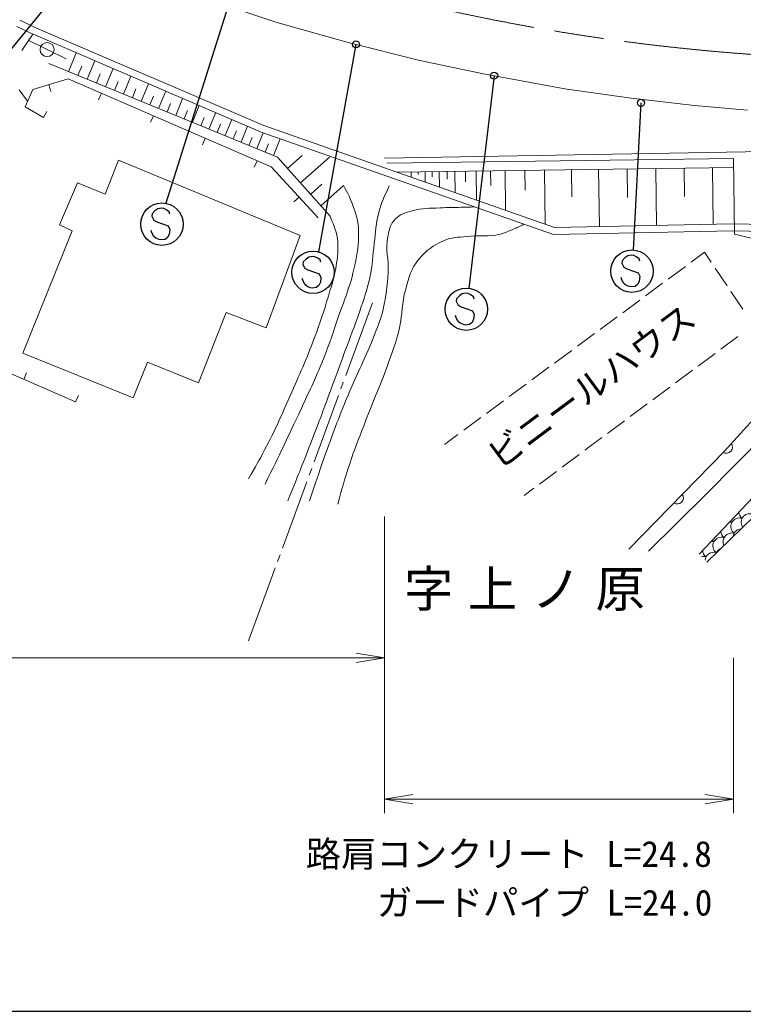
# Model space of a CAD drawing. Units: millimetres, scale not verified. Extents: x 40000 to 680000, y 20000 to 380000.
# Drawn here: x 392498 to 443666, y 205000 to 275148 of the extents above; entities that cross this region are included whole.
import ezdxf
from ezdxf.enums import TextEntityAlignment as Align

# ---------------------------------------------------------------- set-up
doc = ezdxf.new("R2010")
doc.units = ezdxf.units.MM
doc.header["$LTSCALE"] = 1000
doc.linetypes.add('CHAIN', pattern=[18.5, 12, -1.5, 3.5, -1.5])
for name, color, linetype, lineweight in [('M-BMK', 2, 'CHAIN', 13), ('M-BMK-HTXT', 7, 'Continuous', 13), ('M-STR-HTXT', 7, 'Continuous', 13), ('M-STR-STRC', 7, 'Continuous', 25), ('M-TTL-BAND', 7, 'Continuous', 25), ('M-WORK', 1, 'Continuous', 13)]:
    doc.layers.add(name, color=color, linetype=linetype, lineweight=lineweight)
doc.styles.add('ＭＳ ゴシック', font='')
doc.styles.get('ＭＳ ゴシック').set_extended_font_data('MS Gothic')

# ---------------------------------------------------------------- blocks, each defined once
blk = doc.blocks.new('open_arrow')
at = {"color": 0, "linetype": 'Continuous', "lineweight": -2}
blk.add_lwpolyline([(7.5, 1.25), (0, 0), (7.5, -1.25)], dxfattribs=at)

msp = doc.modelspace()

# ---------------------------------------------------------------- linework, layer by layer
at = {"layer": 'M-BMK'}
msp.add_arc((455011, 422316), 150000, 248.30663, 299.7997, dxfattribs=at)
at = {"layer": 'M-BMK-HTXT'}
for p, q in [((415551, 249976), (417436, 255122)), ((415207, 249037), (415379, 249507)), ((413314, 243873), (415035, 248568)), ((412970, 242934), (413142, 243403)), ((411078, 237770), (412798, 242464)), ((410734, 236831), (410906, 237300)), ((408676, 231216), (410562, 236361))]:
    msp.add_line(p, q, dxfattribs=at)
at = {"layer": 'M-STR-HTXT'}
for p, q in [((418293, 240000), (418293, 229000)), ((355107, 230000), (418293, 230000)), ((418293, 230000), (418293, 219000)), ((442982, 230000), (442982, 219000)), ((418293, 220000), (442982, 220000))]:
    msp.add_line(p, q, dxfattribs=at)
at = {"layer": 'M-STR-STRC'}
for p, q in [((389319, 269933), (397402, 279844)), ((407225, 276127), (402818, 262164)), ((416273, 273410), (413633, 258731)), ((426052, 271194), (424253, 256162)), ((436436, 269274), (435881, 258861)), ((402254, 261765), (402057, 261626)), ((402503, 261815), (402254, 261765)), ((402676, 261791), (402503, 261815)), ((402893, 261682), (402676, 261791)), ((403058, 261570), (402893, 261682)), ((401864, 261418), (401840, 261247)), ((401840, 261247), (401969, 260974)), ((402057, 261626), (401864, 261418)), ((401969, 260974), (402195, 260864)), ((403109, 261403), (403058, 261570)), ((402195, 260864), (402993, 260581)), ((402993, 260581), (403114, 260322)), ((403114, 260322), (403069, 259981)), ((401844, 260085), (401785, 260250)), ((401970, 259819), (401844, 260085)), ((402125, 259708), (401970, 259819)), ((402344, 259596), (402125, 259708)), ((402524, 259570), (402344, 259596)), ((402776, 259614), (402524, 259570)), ((402963, 259758), (402776, 259614)), ((403069, 259981), (402963, 259758)), ((412743, 258222), (412551, 258014)), ((412940, 258361), (412743, 258222)), ((413189, 258411), (412940, 258361)), ((413363, 258387), (413189, 258411)), ((413579, 258278), (413363, 258387)), ((413744, 258167), (413579, 258278)), ((413795, 257999), (413744, 258167)), ((435303, 258301), (435111, 258093)), ((435500, 258440), (435303, 258301)), ((435749, 258491), (435500, 258440)), ((435923, 258466), (435749, 258491)), ((436139, 258357), (435923, 258466)), ((436304, 258246), (436139, 258357)), ((436356, 258078), (436304, 258246)), ((412551, 258014), (412527, 257844)), ((412527, 257844), (412655, 257570)), ((412655, 257570), (412881, 257460)), ((412881, 257460), (413680, 257177)), ((435111, 258093), (435087, 257923)), ((435087, 257923), (435215, 257649)), ((435215, 257649), (435442, 257539)), ((435442, 257539), (436240, 257256)), ((412530, 256681), (412472, 256846)), ((413680, 257177), (413800, 256919)), ((413800, 256919), (413756, 256577)), ((435090, 256761), (435032, 256925)), ((435216, 256494), (435090, 256761)), ((436240, 257256), (436360, 256998)), ((436360, 256998), (436316, 256656)), ((412656, 256415), (412530, 256681)), ((412811, 256305), (412656, 256415)), ((413030, 256192), (412811, 256305)), ((413211, 256167), (413030, 256192)), ((413462, 256210), (413211, 256167)), ((413649, 256354), (413462, 256210)), ((413756, 256577), (413649, 256354)), ((435371, 256384), (435216, 256494)), ((435591, 256271), (435371, 256384)), ((435771, 256246), (435591, 256271)), ((436022, 256289), (435771, 256246)), ((436209, 256433), (436022, 256289)), ((436316, 256656), (436209, 256433)), ((423395, 255402), (423371, 255231)), ((423588, 255610), (423395, 255402)), ((423785, 255749), (423588, 255610)), ((424034, 255799), (423785, 255749)), ((424207, 255775), (424034, 255799)), ((424424, 255666), (424207, 255775)), ((424589, 255554), (424424, 255666)), ((424640, 255387), (424589, 255554)), ((423371, 255231), (423500, 254958)), ((423500, 254958), (423726, 254848)), ((423726, 254848), (424525, 254565)), ((423375, 254069), (423316, 254234)), ((423501, 253803), (423375, 254069)), ((424600, 253965), (424494, 253741)), ((424525, 254565), (424645, 254306)), ((424645, 254306), (424600, 253965)), ((423656, 253692), (423501, 253803)), ((423875, 253580), (423656, 253692)), ((424055, 253554), (423875, 253580)), ((424307, 253597), (424055, 253554)), ((424494, 253741), (424307, 253597))]:
    msp.add_line(p, q, dxfattribs=at)
for centre, radius in [((416273, 273410), 250), ((426052, 271194), 250), ((436436, 269274), 250), ((402550, 260688), 1500), ((435797, 257363), 1500), ((413237, 257284), 1500), ((424081, 254672), 1500)]:
    msp.add_circle(centre, radius, dxfattribs=at)
at = {"layer": 'M-TTL-BAND'}
msp.add_line((40000, 205000), (579000, 205000), dxfattribs=at)
at = {"layer": 'M-WORK'}
for p, q in [((405935, 276562), (410618, 274982)), ((392499, 275135), (393635, 274590)), ((392274, 274688), (393419, 274139)), ((393635, 274590), (409753, 267670)), ((410618, 274982), (415731, 273546)), ((392630, 272984), (393419, 274139)), ((394430, 273042), (393085, 273707)), ((393438, 274131), (409572, 267204)), ((395775, 272377), (394430, 273042)), ((415731, 273546), (420787, 272282)), ((395945, 271477), (396493, 272819)), ((397264, 270938), (397802, 272257)), ((420787, 272282), (425296, 271334)), ((394546, 272048), (410718, 265442)), ((396604, 271207), (396874, 271867)), ((398559, 270409), (399089, 271705)), ((397912, 270673), (398176, 271321)), ((399196, 270149), (399456, 270785)), ((399833, 269888), (400353, 271162)), ((425296, 271334), (431042, 270271)), ((393051, 269393), (392453, 270204)), ((394548, 270555), (394694, 270077)), ((400459, 269633), (400714, 270259)), ((401084, 269377), (401595, 270629)), ((402314, 268875), (402816, 270105)), ((431042, 270271), (435753, 269610)), ((398273, 269955), (398074, 269496)), ((401699, 269126), (401950, 269741)), ((403522, 268381), (404015, 269590)), ((435753, 269610), (440234, 269093)), ((402918, 268628), (403165, 269232)), ((404115, 268139), (404358, 268733)), ((404709, 267896), (405194, 269084)), ((440234, 269093), (443968, 268749)), ((394161, 268237), (394417, 268666)), ((401943, 268363), (401744, 267904)), ((405292, 267658), (405531, 268241)), ((405876, 267420), (406352, 268586)), ((407022, 266952), (407490, 268098)), ((406449, 267186), (406683, 267759)), ((407585, 266721), (407815, 267285)), ((408148, 266491), (408608, 267618)), ((409753, 267670), (430321, 260460)), ((405612, 266771), (405413, 266312)), ((408707, 266263), (408935, 266822)), ((409265, 266035), (409721, 267152)), ((409572, 267204), (430241, 259959)), ((410441, 265555), (410922, 266731)), ((409853, 265795), (410093, 266383)), ((399478, 265213), (398533, 262804)), ((412328, 259894), (399478, 265213)), ((409281, 265178), (409082, 264720)), ((410718, 265442), (414443, 261248)), ((411435, 264635), (412465, 265550)), ((412350, 263604), (414411, 265435)), ((418293, 265364), (445164, 265821)), ((418450, 265003), (442982, 265347)), ((442982, 265347), (443049, 259976)), ((419173, 264368), (442990, 264694)), ((426819, 264473), (426857, 261675)), ((428218, 264492), (428237, 263093)), ((429617, 264511), (429669, 260689)), ((431528, 264538), (431555, 262626)), ((433440, 264564), (433495, 260524)), ((435460, 264591), (435487, 262572)), ((437479, 264619), (437534, 260606)), ((439486, 264646), (439513, 262640)), ((441493, 264674), (441547, 260686)), ((420173, 264382), (420178, 264016)), ((420672, 264389), (420675, 264206)), ((421172, 264396), (421182, 263664)), ((421672, 264403), (421677, 264037)), ((422172, 264409), (422187, 263312)), ((422721, 264417), (422729, 263868)), ((423270, 264424), (423291, 262925)), ((424020, 264435), (424030, 263685)), ((424770, 264445), (424798, 262396)), ((425794, 264459), (425808, 263435)), ((396575, 263613), (395299, 260642)), ((398533, 262804), (396575, 263613)), ((413065, 262800), (413869, 263514)), ((413779, 261995), (415388, 263424)), ((412248, 262598), (411881, 262259)), ((395299, 260642), (396205, 260221)), ((430321, 260460), (442931, 260719)), ((442931, 260719), (445284, 260668)), ((396205, 260221), (392698, 251559)), ((409921, 253346), (412328, 259894)), ((430241, 259959), (442942, 260219)), ((442921, 260219), (445256, 260168)), ((443049, 259976), (445136, 259478)), ((439981, 257992), (440938, 258699)), ((440938, 258699), (441410, 257993)), ((438372, 256803), (439578, 257695)), ((441689, 257578), (442523, 256331)), ((436763, 255615), (437970, 256506)), ((442801, 255916), (443635, 254669)), ((435155, 254426), (436361, 255318)), ((405146, 249452), (407099, 254444)), ((407099, 254444), (409921, 253346)), ((433546, 253238), (434753, 254129)), ((431938, 252049), (433144, 252941)), ((443297, 252739), (442093, 251844)), ((392698, 251559), (400524, 248392)), ((430329, 250861), (431535, 251752)), ((441692, 251546), (440488, 250652)), ((400524, 248392), (401520, 250933)), ((401520, 250933), (405146, 249452)), ((428720, 249672), (429927, 250564)), ((392769, 249709), (392968, 250167)), ((440087, 250353), (438883, 249459)), ((427112, 248484), (428318, 249375)), ((438481, 249160), (437277, 248266)), ((396436, 248113), (396636, 248571)), ((425503, 247296), (426710, 248187)), ((436876, 247968), (435672, 247073)), ((423895, 246107), (425101, 246998)), ((435271, 246775), (434067, 245880)), ((441058, 241577), (446114, 246728)), ((422535, 245102), (423492, 245810)), ((433665, 245582), (432461, 244687)), ((440551, 237345), (448421, 245646)), ((449657, 245100), (441096, 236770)), ((432060, 244389), (430856, 243494)), ((430455, 243196), (429251, 242301)), ((428849, 242003), (428163, 241493)), ((436960, 237562), (441058, 241577))]:
    msp.add_line(p, q, dxfattribs=at)
for points in [[(394161, 268237), (392878, 269003), (393414, 270209), (395923, 270975), (410266, 264751), (413598, 261132)], [(396436, 248113), (386469, 252450), (387819, 256644), (389887, 265463), (390937, 266513)], [(435572, 237685), (442322, 244608), (445798, 248428), (448470, 253312), (450466, 258395)]]:
    msp.add_lwpolyline(points, dxfattribs=at)
msp.add_circle((394430, 273042), 500, dxfattribs=at)
for centre, radius, start, end in [((442483, 244908), 433, 238.75996, 36.6498), ((439003, 241323), 433, 236.77726, 34.6671), ((443964, 240355), 610, 184.83433, 232.06698), ((444130, 239592), 610, 72.84469, 215.42295), ((442688, 238990), 610, 72.84469, 89.9036), ((443243, 240054), 610, 218.07969, 232.06698), ((443409, 239291), 610, 72.84469, 232.06698), ((442133, 237926), 610, 72.84469, 232.06698), ((442688, 238990), 610, 183.14874, 232.06698), ((442854, 238227), 610, 72.84469, 206.89452), ((443575, 238528), 610, 94.44213, 173.99889), ((441413, 237626), 610, 72.84469, 91.63742), ((441968, 238690), 610, 216.8219, 232.06698), ((440858, 236562), 610, 72.84469, 102.24983), ((441413, 237626), 610, 181.41492, 232.06698), ((441578, 236862), 610, 72.84469, 176.14373), ((442299, 237163), 610, 110.19851, 158.24251)]:
    msp.add_arc(centre, radius, start, end, dxfattribs=at)
for points, knots in [([(415388, 263424), (415712, 262864), (415808, 262663), (416009, 262145), (416298, 261396), (416452, 260942), (416461, 260139), (416471, 259213), (416383, 258690), (416193, 257784), (415859, 256193), (415447, 255360), (414929, 253820), (414539, 252658), (414319, 252006), (413856, 250870), (413264, 249415), (412860, 248630), (412200, 247203), (411307, 245272), (411002, 244660), (409844, 242291)], [0, 0, 0, 0, 1, 1, 1, 2, 2, 2, 3, 3, 3, 4, 4, 4, 5, 5, 5, 6, 6, 6, 7, 7, 7, 7]), ([(411453, 241113), (412302, 243207), (412517, 243751), (413177, 245451), (414108, 247851), (414583, 249212), (415475, 251627), (415893, 252759), (416149, 253385), (416538, 254528), (416850, 255449), (417044, 255963), (417256, 256912), (417463, 257840), (417442, 258384), (417572, 259325), (417690, 260179), (417660, 260678), (417888, 261509), (418098, 262276), (418232, 262570), (418635, 263404)], [0, 0, 0, 0, 1, 1, 1, 2, 2, 2, 3, 3, 3, 4, 4, 4, 5, 5, 5, 6, 6, 6, 7, 7, 7, 7]), ([(413000, 241123), (413472, 242568), (413604, 242948), (414014, 244110), (414639, 245876), (415008, 246859), (415719, 248592), (416422, 250305), (416952, 251209), (417615, 252939), (417872, 253610), (418059, 253978), (418208, 254681), (418419, 255678), (418485, 256250), (418553, 257267), (418620, 258259), (418333, 258839), (418534, 259814), (418641, 260332), (418698, 260682), (419070, 261058), (419433, 261425), (419764, 261483), (420258, 261633), (420999, 261858), (421457, 261793), (422230, 261844), (422820, 261882), (423152, 261866), (423743, 261882), (424108, 261892), (424222, 261895), (424677, 261909)], [0, 0, 0, 0, 1, 1, 1, 2, 2, 2, 3, 3, 3, 4, 4, 4, 5, 5, 5, 6, 6, 6, 7, 7, 7, 8, 8, 8, 9, 9, 9, 10, 10, 10, 11, 11, 11, 11]), ([(408667, 242674), (409237, 243632), (409385, 243907), (409816, 244714), (410587, 246157), (410930, 247011), (411597, 248505), (412316, 250117), (412727, 251019), (413349, 252671), (413774, 253799), (413980, 254445), (414326, 255601), (414636, 256638), (414832, 257225), (414958, 258301), (415009, 258736), (415018, 258985), (414986, 259421), (414932, 260163), (414764, 260464), (414443, 261248)], [0, 0, 0, 0, 1, 1, 1, 2, 2, 2, 3, 3, 3, 4, 4, 4, 5, 5, 5, 6, 6, 6, 7, 7, 7, 7]), ([(414986, 240884), (415334, 242162), (415438, 242514), (415772, 243545), (416216, 244919), (416542, 245662), (417055, 247012), (417645, 248566), (418057, 249406), (418606, 250976), (418926, 251894), (419143, 252401), (419353, 253350), (419586, 254408), (419488, 255049), (419793, 256089), (420049, 256960), (420142, 257525), (420731, 258215), (421284, 258860), (421699, 259168), (422474, 259517), (423071, 259785), (423472, 259738), (424121, 259823), (424916, 259927), (425382, 259778), (426170, 259919), (426659, 260007), (426919, 260128), (427377, 260321), (427687, 260452), (427797, 260502), (428157, 260689)], [0, 0, 0, 0, 1, 1, 1, 2, 2, 2, 3, 3, 3, 4, 4, 4, 5, 5, 5, 6, 6, 6, 7, 7, 7, 8, 8, 8, 9, 9, 9, 10, 10, 10, 11, 11, 11, 11])]:
    msp.add_open_spline(points, degree=3, knots=knots, dxfattribs=at)

# ---------------------------------------------------------------- block references
at = {"layer": 'M-STR-HTXT', "xscale": 267, "yscale": 267, "rotation": 180}
for p in [(418293, 230000), (442982, 220000)]:
    msp.add_blockref('open_arrow', p, dxfattribs=at)
at = {"layer": 'M-STR-HTXT', "xscale": 267, "yscale": 267}
msp.add_blockref('open_arrow', (418293, 220000), dxfattribs=at)

# ---------------------------------------------------------------- texts
at = {"layer": 'M-BMK-HTXT', "insert": (428702, 234744), "char_height": 2566, "attachment_point": 5, "style": 'ＭＳ ゴシック'}
msp.add_mtext('\\T1.29;字上ノ原', dxfattribs=at)
at = {"layer": 'M-STR-HTXT', "style": 'ＭＳ ゴシック'}
msp.add_text('路肩コンクリート L=24.8', height=1833, dxfattribs=at).set_placement((427089, 214661), align=Align.BOTTOM_CENTER)
msp.add_text('ガードパイプ L=24.0', height=1833, dxfattribs=at).set_placement((429622, 212682), align=Align.MIDDLE_CENTER)
at = {"layer": 'M-WORK', "style": 'ＭＳ ゴシック'}
msp.add_text('ビニールハウス', height=1833, rotation=36.616, dxfattribs=at).set_placement((432925, 249236), align=Align.MIDDLE_CENTER)

doc.saveas('drawing.dxf')
